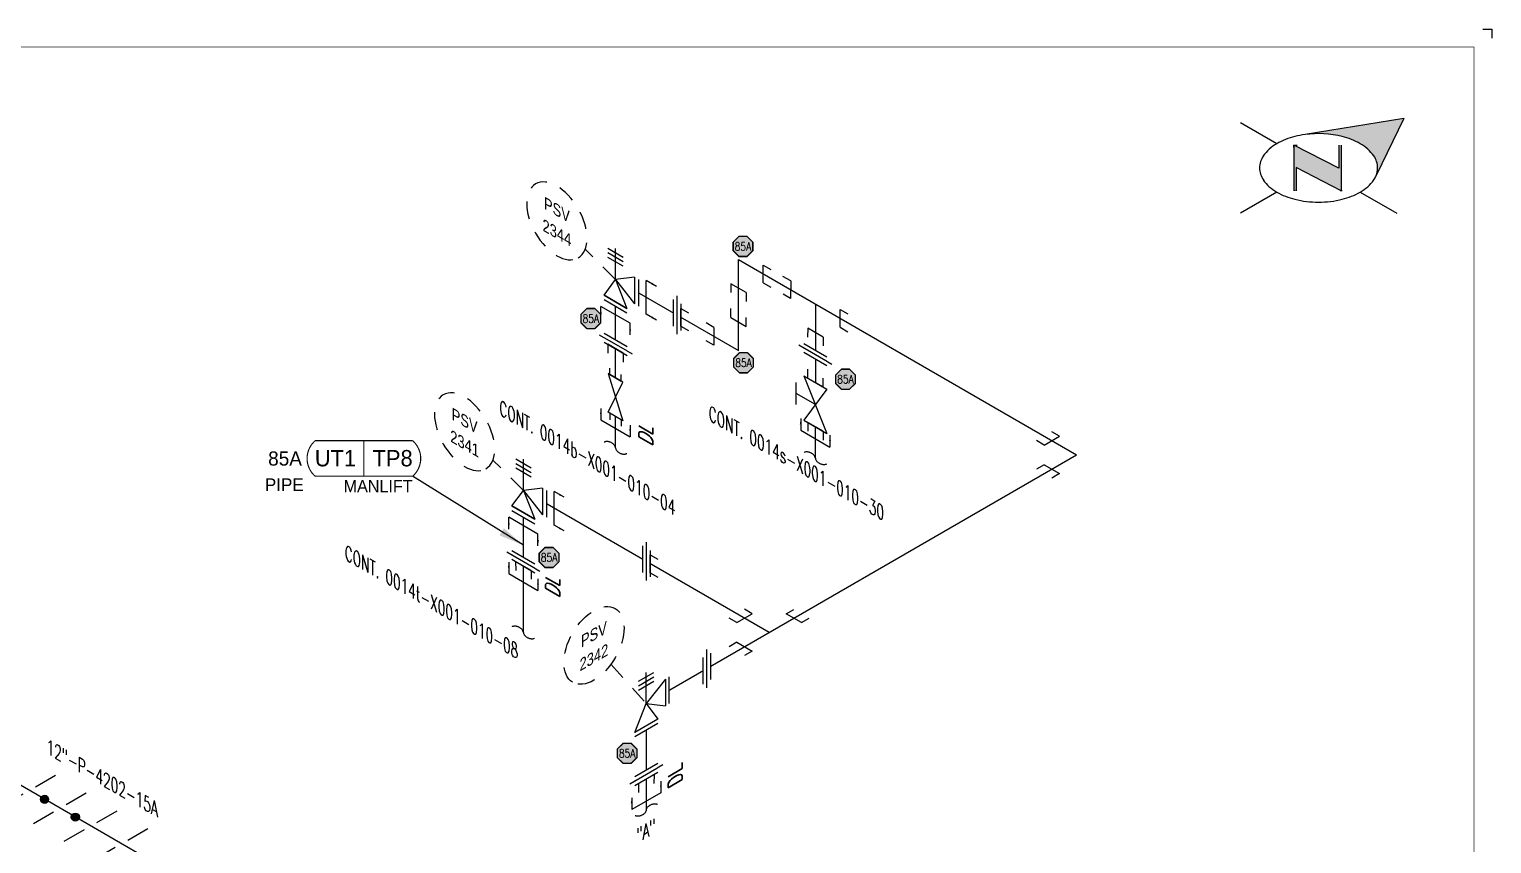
# Model space of a CAD drawing. Header units: inches. Extents: x 0.1 to 17.4, y 0.1 to 11.4.
# Drawn here: x 7.07 to 17.38, y 5.64 to 11.37 of the extents above; entities that cross this region are included whole.
import ezdxf
from ezdxf.enums import TextEntityAlignment as Align

# ---------------------------------------------------------------- set-up
doc = ezdxf.new("R2010")
doc.units = ezdxf.units.IN
doc.header["$MEASUREMENT"] = 0
doc.linetypes.add('HIDDEN2', pattern=[0.1875, 0.125, -0.0625])
for name, color, linetype in [('BORDER', 3, 'Continuous'), ('Continuation', 7, 'Continuous'), ('DL', 20, 'Continuous'), ('FITTINGS', 4, 'Continuous'), ('PART_PCML', 7, 'Continuous'), ('PART_SelectedCML_UT', 132, 'Continuous'), ('PIPE-ANNO', 150, 'HIDDEN2'), ('TEXT', 7, 'Continuous'), ('UNAS.PIPE', 251, 'Continuous'), ('WELD POINTS', 41, 'Continuous')]:
    doc.layers.add(name, color=color, linetype=linetype)
doc.layers.add('PIPE', color=7, linetype='Continuous', lineweight=30)
doc.styles.add('CMLPAS', font='')
doc.styles.add('ISO30', font='simplex.shx', dxfattribs={"width": 0.85, "oblique": 30, "height": 0.075})
doc.styles.add('PART_Standard', font='romans', dxfattribs={"width": 0.8, "height": 0.09})
doc.styles.add('Richmond', font='arial.ttf')
doc.styles.add('SIMPLEX', font='ROMANS')
doc.styles.get("Standard").update_dxf_attribs({"font": 'arial.ttf'})
doc.styles.get('CMLPAS').set_extended_font_data('Cordia New')
doc.dimstyles.new('Richmond', dxfattribs={"dimtxt": 0.18, "dimasz": 0.18, "dimexe": 0.18, "dimexo": 0.0625, "dimgap": 0.09, "dimtad": 0, "dimtih": 1, "dimtoh": 1, "dimdec": 4, "dimzin": 0, "dimdsep": 46, "dimtxsty": 'Richmond', "dimcen": 0.09, "dimadec": 0, "dimazin": 0, "dimtfac": 1, "dimtdec": 4, "dimtofl": 0, "dimtmove": 0, "dimatfit": 3, "dimfxl": 1, "dimtolj": 1, "dimtzin": 0, "dimarcsym": 0})
doc.dimstyles.get("Standard").update_dxf_attribs({"dimtxt": 0.18, "dimasz": 0.18, "dimexe": 0.18, "dimexo": 0.0625, "dimgap": 0.09, "dimtad": 0, "dimtih": 1, "dimtoh": 1, "dimdec": 4, "dimzin": 0, "dimdsep": 46, "dimtxsty": 'Standard', "dimcen": 0.09, "dimadec": 0, "dimazin": 0, "dimtfac": 1, "dimtdec": 4, "dimtofl": 0, "dimtmove": 0, "dimatfit": 3, "dimfxl": 1, "dimtolj": 1, "dimtzin": 0, "dimarcsym": 0})

# ---------------------------------------------------------------- blocks, each defined once
blk = doc.blocks.new('north2')
at = {"layer": 'BORDER'}
for points in [[(-0.706, -0.767, -0.156851), (-0.679, -0.851, -0.095667), (-0.689, -0.905), (-0.495, -0.504), (-1.19, -0.617, -0.092194), (-0.928, -0.631, -0.072341), (-0.801, -0.681, -0.106617)], [(-0.938, -1.011), (-0.936, -1.009), (-0.936, -0.691), (-0.952, -0.691), (-0.952, -0.853), (-1.27, -0.691), (-1.27, -0.707), (-1.27, -1.012), (-1.254, -1.012), (-1.254, -0.849)]]:
    blk.add_hatch(color=7, dxfattribs=at).paths.add_polyline_path(points)
at = {"layer": 'BORDER', "color": 7}
for p, q in [((-0.495, -0.504), (-1.19, -0.617)), ((-0.495, -0.504), (-0.689, -0.905)), ((-1.389, -0.681), (-1.646, -0.533)), ((-1.27, -0.691), (-1.27, -1.012)), ((-0.952, -0.853), (-1.27, -0.691)), ((-1.27, -0.707), (-1.27, -0.691)), ((-1.262, -0.691), (-1.246, -0.691)), ((-0.952, -0.691), (-0.952, -0.853)), ((-0.936, -0.691), (-0.936, -1.012)), ((-0.936, -1.012), (-1.254, -0.849)), ((-1.254, -0.849), (-1.254, -1.012)), ((-1.389, -1.021), (-1.646, -1.169)), ((-1.26, -1.011), (-1.262, -1.009)), ((-0.928, -1.012), (-0.944, -1.012)), ((-0.801, -1.021), (-0.544, -1.169))]:
    blk.add_line(p, q, dxfattribs=at)
for centre, radius, start, end in [((-1.095, -1.329), 0.719, 97.6203, 103.4495), ((-1.095, -1.329), 0.719, 76.5505, 97.6203), ((-1.238, -0.944), 0.304, 120, 144.3429), ((-1.152, -1.093), 0.476, 103.4495, 120), ((-1.039, -1.093), 0.476, 60, 76.5505), ((-0.953, -0.944), 0.304, 35.6571, 60), ((-1.367, -0.851), 0.144, 144.3429, 180), ((-0.823, -0.851), 0.144, 360, 35.6571), ((-1.367, -0.851), 0.144, 180, 215.6571), ((-0.823, -0.851), 0.144, 324.3429, 337.5547), ((-0.823, -0.851), 0.144, 337.5796, 360), ((-1.238, -0.758), 0.304, 215.6571, 240), ((-1.152, -0.609), 0.476, 240, 256.5505), ((-1.039, -0.609), 0.476, 283.4495, 300), ((-0.953, -0.758), 0.304, 300, 324.3429), ((-1.095, -0.373), 0.719, 256.5505, 270), ((-1.095, -0.373), 0.719, 270, 283.4495)]:
    blk.add_arc(centre, radius, start, end, dxfattribs=at)
blk = doc.blocks.new('A$C6804a2e5')
blk.add_blockref('north2', (0, 0))
blk = doc.blocks.new('A$C860dd1f6')
at = {"layer": 'PIPE'}
blk.add_blockref('A$C6804a2e5', (0, 0), dxfattribs=at)
blk = doc.blocks.new('Border')
at = {"layer": 'BORDER', "const_width": 0.005}
blk.add_lwpolyline([(0.25, 0.25), (17.25, 0.25), (17.25, 11.25), (0.25, 11.25)], close=True, dxfattribs=at)
blk = doc.blocks.new('4_SUPPORT_I-BEAM_30')
at = {"color": 0, "linetype": 'ByBlock', "lineweight": -2}
for p, q in [((-0.044, 0.025), (-0.186, 0.107)), ((0.186, -0.107), (0.044, -0.025))]:
    blk.add_line(p, q, dxfattribs=at)
blk = doc.blocks.new('2_WELD_SINGLE_00')
at = {"linetype": 'ByBlock', "lineweight": -2}
h = blk.add_hatch(color=0, dxfattribs=at)
edge = h.paths.add_edge_path()
edge.add_arc((0, 0), 0.0286, 0, 360)
at = {"color": 0, "linetype": 'ByBlock', "lineweight": -2}
blk.add_circle((0, 0), 0.0286, dxfattribs=at)
blk = doc.blocks.new('1_Text_330')
at = {"layer": 'TEXT', "style": 'PART_Standard', "oblique": 330, "width": 0.8}
blk.add_attdef('3/4"', (0, 0), '', height=0.09, rotation=330, dxfattribs=at)
blk = doc.blocks.new('1_Cont_330')
at = {"layer": 'Continuation', "style": 'PART_Standard', "oblique": 330, "width": 0.8}
blk.add_attdef('CONT.', (0, 0), '', height=0.09, rotation=330, dxfattribs=at)
blk = doc.blocks.new('3_VALVE_FLANGE_PSV_330')
at = {"color": 0, "linetype": 'ByBlock', "lineweight": -2}
for p, q in [((0.054, 0.156), (-0.054, 0.219)), ((0.054, 0.125), (-0.054, 0.187)), ((0.054, 0.094), (-0.054, 0.156))]:
    blk.add_line(p, q, dxfattribs=at)
for points in [[(0.135, -0.172), (0.162, -0.188), (0.162, 0), (0.135, 0.016)], [(0.081, -0.203), (0.081, -0.234), (-0.081, -0.141), (-0.081, -0.109)]]:
    blk.add_wipeout(points, dxfattribs=at)
blk.add_wipeout([(0.135, 0.016), (0, 0), (-0.081, -0.109), (0.081, -0.203), (0, 0), (0.135, -0.172)], dxfattribs=at)
for p, q in [((0, 0), (0, 0.219)), ((0.135, 0.016), (0, 0)), ((0.135, 0.016), (0.135, -0.172)), ((0.135, 0.016), (0.135, -0.172)), ((-0.081, -0.109), (0, 0)), ((0, 0), (0.135, -0.172)), ((0, 0), (0.081, -0.203)), ((0.162, 0), (0.162, -0.188)), ((0.081, -0.203), (-0.081, -0.109)), ((-0.081, -0.109), (0.081, -0.203)), ((-0.081, -0.141), (0.081, -0.234))]:
    blk.add_line(p, q, dxfattribs=at)
blk = doc.blocks.new('2_ELBOW_SOCKET_330')
at = {"color": 0, "linetype": 'ByBlock', "lineweight": -2}
for p, q in [((0.174, -0.163), (0.174, -0.038)), ((0.174, -0.038), (0.228, -0.069)), ((0.054, -0.232), (-0.054, -0.17)), ((-0.054, -0.17), (-0.054, -0.232)), ((0.174, -0.163), (0.228, -0.194)), ((0.054, -0.232), (0.054, -0.295))]:
    blk.add_line(p, q, dxfattribs=at)
blk = doc.blocks.new('2_TEE_SOCKET_30')
at = {"color": 0, "linetype": 'ByBlock', "lineweight": -2}
for p, q in [((0.054, 0.232), (-0.054, 0.17)), ((-0.054, 0.17), (-0.054, 0.232)), ((0.054, 0.232), (0.054, 0.295)), ((0.174, 0.163), (0.228, 0.194)), ((0.174, 0.163), (0.174, 0.038)), ((0.174, 0.038), (0.228, 0.069)), ((-0.054, -0.232), (0.054, -0.17)), ((0.054, -0.17), (0.054, -0.232)), ((-0.054, -0.232), (-0.054, -0.295))]:
    blk.add_line(p, q, dxfattribs=at)
blk = doc.blocks.new('2_UNION_THREAD_30')
at = {"color": 0, "linetype": 'ByBlock', "lineweight": -2}
blk.add_wipeout([(-0.027, -0.109), (0.027, -0.078), (0.027, 0.109), (-0.027, 0.078)], dxfattribs=at)
for p, q in [((0, 0.135), (0, -0.135)), ((0.027, 0.109), (0.027, -0.078)), ((-0.027, 0.078), (-0.027, -0.109))]:
    blk.add_line(p, q, dxfattribs=at)
blk = doc.blocks.new('1_BREAK-PIPE_PIPE_00')
at = {"color": 0, "linetype": 'ByBlock', "lineweight": -2}
for centre, major_axis in [((0.03, -0.092), (0, 0.101)), ((-0.03, 0.092), (0, -0.101))]:
    blk.add_ellipse(centre, major_axis=major_axis, ratio=0.711978, start_param=0.427466, end_param=3.141593, dxfattribs=at)
blk = doc.blocks.new('1_Tilde_30')
at = {"layer": 'PIPE-ANNO', "xscale": -0.5000000000000001, "yscale": 0.5000000000000001, "zscale": 0.5000000000000001, "rotation": 114.4010914305396}
blk.add_blockref('1_BREAK-PIPE_PIPE_00', (0, 0), dxfattribs=at)
blk = doc.blocks.new('1_Text_30')
at = {"layer": 'TEXT', "style": 'PART_Standard', "oblique": 30, "width": 0.8}
blk.add_attdef('TEXT', (0, 0), '', height=0.09, rotation=30, dxfattribs=at)
blk = doc.blocks.new('VALVE_THREAD_PSV_30')
at = {"color": 0, "linetype": 'ByBlock', "lineweight": -2}
blk.add_wipeout([(-0.0406, -0.1016), (0, 0), (0.0677, 0.0859), (0.0677, -0.0078), (0, 0), (0.0406, -0.0547)], dxfattribs=at)
for p, q in [((-0.0269, 0.0782), (0.0269, 0.1093)), ((0, 0), (0, 0.1094)), ((-0.0269, 0.0626), (0.0269, 0.0937)), ((-0.0269, 0.047), (0.0269, 0.078)), ((0.0677, 0.0859), (0, 0)), ((0.0677, 0.0859), (0.0677, -0.0078)), ((-0.0406, -0.1016), (0, 0)), ((0, 0), (0.0677, -0.0078)), ((0, 0), (0.0406, -0.0547)), ((0.0406, -0.0547), (-0.0406, -0.1016))]:
    blk.add_line(p, q, dxfattribs=at)
blk = doc.blocks.new('3_VALVE_FLANGE_PSV_30')
at = {"color": 0, "linetype": 'ByBlock', "lineweight": -2}
for p, q in [((0.135, 0.172), (0.135, -0.016)), ((0.081, -0.109), (-0.081, -0.203))]:
    blk.add_line(p, q, dxfattribs=at)
for points in [[(0.135, 0.172), (0.162, 0.188), (0.162, 0), (0.135, -0.016)], [(-0.081, -0.203), (-0.081, -0.234), (0.081, -0.141), (0.081, -0.109)]]:
    blk.add_wipeout(points, dxfattribs=at)
for p, q in [((0.135, -0.016), (0.135, 0.172)), ((0.162, 0), (0.162, 0.188)), ((0.081, -0.109), (-0.081, -0.203)), ((0.081, -0.141), (-0.081, -0.234))]:
    blk.add_line(p, q, dxfattribs=at)
at = {"color": 0, "linetype": 'ByBlock', "lineweight": -2, "xscale": 2, "yscale": 2, "zscale": 2}
blk.add_blockref('VALVE_THREAD_PSV_30', (0, 0), dxfattribs=at)
blk = doc.blocks.new('2_SOCKET_SINGLE_30')
at = {"color": 0, "linetype": 'ByBlock', "lineweight": -2}
for p, q in [((0, 0.063), (0.054, 0.094)), ((0, 0.063), (0, -0.063)), ((0, -0.063), (0.054, -0.031))]:
    blk.add_line(p, q, dxfattribs=at)
blk = doc.blocks.new('Socket_30')
at = {"color": 0, "linetype": 'ByBlock', "lineweight": -2}
for p, q in [((0, 0.0313), (0.0271, 0.0469)), ((0, 0.0313), (0, -0.0313)), ((0, -0.0313), (0.0271, -0.0156))]:
    blk.add_line(p, q, dxfattribs=at)
blk = doc.blocks.new('DL_Vert_330')
at = {"layer": 'DL', "style": 'ISO30', "oblique": 330, "width": 0.85}
blk.add_text('DL', height=0.1, rotation=90, dxfattribs=at).set_placement((0, 0))
blk = doc.blocks.new('DL_Vert_30')
at = {"layer": 'DL', "style": 'ISO30', "oblique": 30, "width": 0.85}
blk.add_text('DL', height=0.1, rotation=90, dxfattribs=at).set_placement((0, 0))
blk = doc.blocks.new('PART_PCML')
blk.add_hatch(color=0).paths.add_polyline_path([(-0.07, -0.029), (-0.029, -0.07), (0.029, -0.07), (0.07, -0.029), (0.07, 0.029), (0.029, 0.07), (-0.029, 0.07), (-0.07, 0.029)])
at = {"color": 7, "const_width": 0.009}
blk.add_lwpolyline([(-0.07, 0.029), (-0.029, 0.07), (0.029, 0.07), (0.07, 0.029), (0.07, -0.029), (0.029, -0.07), (-0.029, -0.07), (-0.07, -0.029), (-0.07, 0.029), (-0.029, 0.07)], dxfattribs=at)
at = {"color": 18, "true_color": 0x000000}
blk.add_lwpolyline([(-0.029, 0.07), (-0.07, 0.029), (-0.07, -0.029), (-0.029, -0.07), (0.029, -0.07), (0.07, -0.029), (0.07, 0.029), (0.029, 0.07)], close=True, dxfattribs=at)
at = {"color": 7, "true_color": 0xffffff, "style": 'SIMPLEX', "width": 0.8, "flags": 1}
for tag, p in [('CIRCUIT', (-0.094, 0.089)), ('DM', (-0.053, -0.133)), ('TYPE', (-0.075, -0.204))]:
    blk.add_attdef(tag, p, '', height=0.0586, dxfattribs=at)
at = {"color": 7, "true_color": 0xffffff, "style": 'SIMPLEX', "width": 0.8}
blk.add_attdef('DMDISP', text='', height=0.0586, dxfattribs=at).set_placement((0, 0), align=Align.MIDDLE_CENTER)
blk = doc.blocks.new('1_ID-BUBBLE_INSTRUMENT_330')
at = {"color": 0, "linetype": 'ByBlock', "lineweight": -2, "extrusion": (0, 0, -1)}
blk.add_ellipse((0, 0), major_axis=(0.15, -0.26), ratio=0.57735, dxfattribs=at)
at = {"color": 0, "linetype": 'ByBlock', "lineweight": -2, "oblique": 330}
for tag, p in [('INST.TYPE', (0.019, 0.067)), ('NUM', (0.019, -0.094))]:
    blk.add_attdef(tag, text='', height=0.075, rotation=330, dxfattribs=at).set_placement(p, align=Align.MIDDLE_CENTER)
blk = doc.blocks.new('1_ID-BUBBLE_INSTRUMENT_30')
at = {"color": 0, "linetype": 'ByBlock', "lineweight": -2}
blk.add_ellipse((0, 0), major_axis=(-0.15, -0.26), ratio=0.57735, dxfattribs=at)
at = {"color": 0, "linetype": 'ByBlock', "lineweight": -2, "oblique": 30}
for tag, p in [('INST.TYPE', (-0.019, 0.067)), ('NUM', (-0.019, -0.094))]:
    blk.add_attdef(tag, text='', height=0.075, rotation=30, dxfattribs=at).set_placement(p, align=Align.MIDDLE_CENTER)
blk = doc.blocks.new('CMLPAS')
at = {"const_width": 0.008}
blk.add_lwpolyline([(0.063, 0.125, 0.454441), (0.063, -0.125), (0.75, -0.125, 0.454441), (0.75, 0.125)], format="xyb", close=True, dxfattribs=at)
blk.add_lwpolyline([(0.406, -0.125), (0.406, 0.125)], dxfattribs=at)
at = {"style": 'CMLPAS', "flags": 1}
for tag, p in [('STATE', (0.75, 0.623)), ('DL', (0.75, 0.482)), ('CIRCUIT', (0.75, 0.341)), ('SUBSINTERVAL(MONTHS)', (-0.025, -0.335)), ('OLD_ID', (0.75, -0.337)), ('OLD_NDE', (0.75, -0.478)), ('OLD_ENTY', (0.741, -0.636)), ('SIZE', (0.747, -0.761)), ('SPEC', (0.747, -0.902)), ('JUSTIFY', (0.747, -1.043)), ('COMMENTS', (0.747, -1.185)), ('OLD_ASSET', (0.75, -1.326)), ('SCHED', (0.737, -1.469)), ('NOM_THICK', (0.752, -1.61)), ('CORR_ALLOW', (0.763, -1.745)), ('TML_STATUS', (0.772, -1.878)), ('FLOW_ORDER', (0.778, -2.13))]:
    blk.add_attdef(tag, text='', height=0.1, dxfattribs=at).set_placement(p, align=Align.MIDDLE_RIGHT)
at = {"style": 'CMLPAS'}
for tag, height, p in [('CHILD', 0.25, (0.75, 0.269)), ('###', 0.115, (0.75, 0.002)), ('ACCESS', 0.085, (0.75, -0.195))]:
    blk.add_attdef(tag, text='', height=height, dxfattribs=at).set_placement(p, align=Align.MIDDLE_RIGHT)
at = {"color": 152, "style": 'CMLPAS'}
for tag, height, p in [('SPECIAL', 0.085, (0.405, 0.19)), ('DM-TYPE', 0.1, (-0.03, 0)), ('COMP', 0.09, (-0.017, -0.185))]:
    blk.add_attdef(tag, text='', height=height, dxfattribs=at).set_placement(p, align=Align.MIDDLE_RIGHT)
at = {"style": 'CMLPAS'}
blk.add_attdef('NDE', text='', height=0.115, dxfattribs=at).set_placement((0.206, 0.002), align=Align.MIDDLE_CENTER)
blk = doc.blocks.new('*U126')
at = {"color": 20, "linetype": 'ByBlock', "ltscale": 0.7}
blk.add_line((0.103, 0.122), (-0.103, 0.003), dxfattribs=at)
for points in [[(0.103, 0.204), (0.103, 0.122)], [(-0.103, 0.086), (-0.103, 0.003)]]:
    blk.add_leader(points, dimstyle='Richmond', override={"dimasz": 0.04, "dimgap": 0.09, "dimtad": 0}, dxfattribs=at)
blk = doc.blocks.new('*U127')
at = {"color": 20, "linetype": 'ByBlock', "ltscale": 0.7}
blk.add_line((0.054, -0.15), (0.054, 0.087), dxfattribs=at)
for points in [[(0.126, 0.046), (0.054, 0.087)], [(0.126, -0.191), (0.054, -0.15)]]:
    blk.add_leader(points, dimstyle='Richmond', override={"dimasz": 0.04, "dimgap": 0.09, "dimtad": 0}, dxfattribs=at)
blk = doc.blocks.new('*U128')
at = {"color": 20, "linetype": 'ByBlock', "ltscale": 0.7}
blk.add_line((-0.103, 0.122), (0.103, 0.003), dxfattribs=at)
for points in [[(-0.103, 0.204), (-0.103, 0.122)], [(0.103, 0.086), (0.103, 0.003)]]:
    blk.add_leader(points, dimstyle='Richmond', override={"dimasz": 0.04, "dimgap": 0.09, "dimtad": 0}, dxfattribs=at)
blk = doc.blocks.new('*U129')
at = {"color": 20, "linetype": 'ByBlock', "ltscale": 0.7}
blk.add_line((0.103, -0.122), (-0.103, -0.003), dxfattribs=at)
for points in [[(-0.103, -0.086), (-0.103, -0.003)], [(0.103, -0.204), (0.103, -0.122)]]:
    blk.add_leader(points, dimstyle='Richmond', override={"dimasz": 0.04, "dimgap": 0.09, "dimtad": 0}, dxfattribs=at)

msp = doc.modelspace()

# ---------------------------------------------------------------- linework, layer by layer
for p, q in [((17.312, 11.375), (17.375, 11.375)), ((17.375, 11.375), (17.375, 11.312))]:
    msp.add_line(p, q)
at = {"layer": 'FITTINGS', "linetype": 'ByBlock', "lineweight": -2}
msp.add_line((12.474, 8.732), (12.474, 8.888), dxfattribs=at)
at = {"layer": 'PIPE'}
for p, q in [((12.068, 9.113), (12.068, 9.753)), ((12.068, 9.753), (14.45, 8.378)), ((11.202, 8.921), (11.202, 9.613)), ((11.202, 9.613), (12.068, 9.113)), ((12.61, 9.44), (12.61, 8.888)), ((11.419, 6.628), (14.45, 8.378)), ((12.355, 2.966), (3.478, 8.091)), ((12.285, 7.128), (10.553, 8.128)), ((10.553, 7.659), (10.553, 8.128)), ((11.419, 6.628), (11.419, 5.878))]:
    msp.add_line(p, q, dxfattribs=at)
at = {"layer": 'UNAS.PIPE'}
for p, q in [((11.202, 8.428), (11.202, 8.648)), ((10.553, 7.128), (10.553, 7.659))]:
    msp.add_line(p, q, dxfattribs=at)

# ---------------------------------------------------------------- block references
for name, p in [('DL_Vert_30', (11.466, 8.434)), ('DL_Vert_30', (10.81, 7.367)), ('1_Tilde_30', (11.419, 5.878))]:
    msp.add_blockref(name, p)
at = {"xscale": -1}
for p in [(11.202, 8.428), (12.61, 8.355), (10.553, 7.128)]:
    msp.add_blockref('1_Tilde_30', p, dxfattribs=at)
at = {"layer": 'BORDER'}
for name, p in [('Border', (0, 0)), ('A$C860dd1f6', (17.25, 11.25))]:
    msp.add_blockref(name, p, dxfattribs=at)
at = {"layer": 'Continuation'}
for p, values in [((10.383, 8.664), {'CONT.': 'CONT. 0014b-X001-010-04'}), ((9.295, 7.644), {'CONT.': 'CONT. 0014t-X001-010-08'})]:
    msp.add_blockref('1_Cont_330', p, dxfattribs=at).add_auto_attribs(values)
at = {"layer": 'DL'}
for p in [(11.365, 9.519), (10.715, 8.034)]:
    msp.add_blockref('*U127', p, dxfattribs=at)
at = {"layer": 'FITTINGS'}
msp.add_blockref('2_ELBOW_SOCKET_330', (12.068, 9.753), dxfattribs=at)
for name, p, rotation in [('2_TEE_SOCKET_30', (12.61, 9.44), 239.9999999999999), ('2_ELBOW_SOCKET_330', (12.068, 9.113), 180), ('2_ELBOW_SOCKET_330', (14.45, 8.378), 239.9999999999999)]:
    msp.add_blockref(name, p, dxfattribs=dict(at, rotation=rotation))
at = {"layer": 'FITTINGS', "xscale": -1, "yscale": -1, "rotation": 300.0000000000001}
msp.add_blockref('2_TEE_SOCKET_30', (12.285, 7.128), dxfattribs=at)
at = {"layer": 'FITTINGS', "xscale": -1}
for p in [(7.072, 6.016), (7.288, 5.891), (7.505, 5.766), (7.722, 5.641)]:
    msp.add_blockref('4_SUPPORT_I-BEAM_30', p, dxfattribs=at)
at = {"layer": 'PART_PCML', "color": 13}
for p in [(12.1, 9.846), (12.104, 9.027)]:
    msp.add_blockref('PART_PCML', p, dxfattribs=at).add_auto_attribs({'DMDISP': '85A'})
at = {"layer": 'PART_SelectedCML_UT'}
msp.add_blockref('CMLPAS', (9.023, 8.353), dxfattribs=at).add_auto_attribs({'###': 'TP8', 'NDE': 'UT1', 'DM-TYPE': '85A', 'COMP': 'PIPE', 'ACCESS': 'MANLIFT'})
at = {"layer": 'PIPE-ANNO'}
for name, p, values in [('1_ID-BUBBLE_INSTRUMENT_330', (10.789, 10.026), {'INST.TYPE': 'PSV', 'NUM': '2344'}), ('1_ID-BUBBLE_INSTRUMENT_330', (10.139, 8.541), {'INST.TYPE': 'PSV', 'NUM': '2341'}), ('1_ID-BUBBLE_INSTRUMENT_30', (11.05, 7.037), {'INST.TYPE': 'PSV', 'NUM': '2342'})]:
    msp.add_blockref(name, p, dxfattribs=at).add_auto_attribs(values)
at = {"layer": 'TEXT'}
for name, p, values in [('1_Text_330', (7.194, 6.278), {'3/4"': '12"-P-4202-15A'}), ('1_Text_30', (11.348, 5.641), {'TEXT': '"A"'})]:
    msp.add_blockref(name, p, dxfattribs=at).add_auto_attribs(values)
at = {"layer": 'UNAS.PIPE'}
msp.add_blockref('DL_Vert_330', (11.672, 6.078), dxfattribs=at)
at = {"layer": 'WELD POINTS'}
for p in [(7.18, 5.953), (7.397, 5.828)]:
    msp.add_blockref('2_WELD_SINGLE_00', p, dxfattribs=at)

# ---------------------------------------------------------------- next in the draw order: block references
at = {"layer": 'FITTINGS'}
for name, p in [('3_VALVE_FLANGE_PSV_330', (11.202, 9.613)), ('3_VALVE_FLANGE_PSV_330', (10.553, 8.128)), ('3_VALVE_FLANGE_PSV_30', (11.419, 6.628))]:
    msp.add_blockref(name, p, dxfattribs=at)
at = {"layer": 'FITTINGS', "xscale": -1}
for p in [(11.635, 9.363), (11.419, 7.628)]:
    msp.add_blockref('2_UNION_THREAD_30', p, dxfattribs=at)
at = {"layer": 'FITTINGS'}
for p, rotation in [((12.61, 9.083), 239.9999999999997), ((11.846, 6.874), 179.9999999999995)]:
    msp.add_blockref('2_UNION_THREAD_30', p, dxfattribs=dict(at, rotation=rotation))

# ---------------------------------------------------------------- next in the draw order: wipeouts: each hides what was drawn before it
at = {"linetype": 'ByBlock', "lineweight": -2}
for points in [[(11.284, 9.079), (11.284, 9.141), (11.121, 9.235), (11.121, 9.172)], [(12.691, 8.529), (12.61, 8.732), (12.691, 8.841), (12.528, 8.935), (12.61, 8.732), (12.528, 8.623)], [(10.634, 7.549), (10.634, 7.612), (10.472, 7.706), (10.472, 7.643)], [(11.338, 6.049), (11.338, 6.112), (11.5, 6.206), (11.5, 6.143)]]:
    msp.add_wipeout(points, dxfattribs=at).dxf.layer = 'FITTINGS'
msp.add_wipeout([(11.151, 8.678), (11.254, 8.619), (11.202, 8.785), (11.254, 8.891), (11.151, 8.951), (11.202, 8.785)]).dxf.layer = 'FITTINGS'

# ---------------------------------------------------------------- next in the draw order: linework, layer by layer
at = {"layer": 'FITTINGS', "linetype": 'ByBlock', "lineweight": -2}
for p, q in [((11.086, 9.224), (11.319, 9.09)), ((11.121, 9.235), (11.284, 9.141)), ((11.121, 9.172), (11.284, 9.079)), ((12.528, 8.935), (12.691, 8.841)), ((12.528, 8.935), (12.691, 8.529)), ((12.61, 8.732), (12.474, 8.81)), ((12.691, 8.841), (12.528, 8.623)), ((12.528, 8.623), (12.691, 8.529)), ((10.472, 7.706), (10.634, 7.612)), ((11.535, 6.195), (11.302, 6.06)), ((11.5, 6.206), (11.338, 6.112)), ((11.5, 6.143), (11.338, 6.049))]:
    msp.add_line(p, q, dxfattribs=at)
at = {"layer": 'FITTINGS'}
msp.add_lwpolyline([(11.151, 8.678), (11.254, 8.891), (11.151, 8.951), (11.254, 8.619)], close=True, dxfattribs=at)
at = {"layer": 'PIPE-ANNO'}
for p, q in [((11.202, 9.613), (10.988, 9.826)), ((10.553, 8.128), (10.339, 8.341)), ((11.17, 6.904), (11.419, 6.628))]:
    msp.add_line(p, q, dxfattribs=at)
at = {"layer": 'UNAS.PIPE'}
msp.add_line((12.61, 8.355), (12.61, 8.576), dxfattribs=at)
at = {"layer": 'UNAS.PIPE', "linetype": 'ByBlock', "lineweight": -2}
for p, q in [((10.436, 7.695), (10.669, 7.56)), ((10.472, 7.643), (10.634, 7.549))]:
    msp.add_line(p, q, dxfattribs=at)

# ---------------------------------------------------------------- next in the draw order: block references
at = {"layer": 'Continuation'}
msp.add_blockref('1_Cont_330', (11.859, 8.625), dxfattribs=at).add_auto_attribs({'CONT.': 'CONT. 0014s-X001-010-30'})
at = {"layer": 'DL'}
for name, p in [('*U129', (11.202, 9.427)), ('*U128', (11.202, 8.502)), ('*U128', (12.61, 8.43)), ('*U129', (10.553, 7.942)), ('*U128', (10.553, 7.42)), ('*U126', (11.419, 5.878))]:
    msp.add_blockref(name, p, dxfattribs=at)
at = {"layer": 'FITTINGS', "yscale": -1}
for p in [(11.662, 9.347), (11.446, 7.612)]:
    msp.add_blockref('2_SOCKET_SINGLE_30', p, dxfattribs=at)
at = {"layer": 'FITTINGS', "xscale": -1, "yscale": -1, "rotation": 59.99999999999994}
msp.add_blockref('2_SOCKET_SINGLE_30', (11.202, 9.126), dxfattribs=at)
at = {"layer": 'FITTINGS', "xscale": 0.7320126629850954, "yscale": 0.7320126629850954, "zscale": 0.7320126629850954, "rotation": 59.99999999999999}
msp.add_blockref('2_SOCKET_SINGLE_30', (11.202, 8.921), dxfattribs=at)
at = {"layer": 'FITTINGS', "linetype": 'ByBlock', "lineweight": -2, "xscale": 2, "yscale": 2, "zscale": 2, "rotation": 59.99999999999999}
msp.add_blockref('Socket_30', (12.61, 8.888), dxfattribs=at)
at = {"layer": 'FITTINGS', "yscale": -1, "rotation": 300.0000000000013}
msp.add_blockref('2_SOCKET_SINGLE_30', (11.419, 6.096), dxfattribs=at)
at = {"layer": 'PART_PCML', "color": 13}
for p in [(11.028, 9.338), (12.822, 8.911), (10.734, 7.656), (11.284, 6.277)]:
    msp.add_blockref('PART_PCML', p, dxfattribs=at).add_auto_attribs({'DMDISP': '85A'})
at = {"layer": 'UNAS.PIPE', "xscale": 0.7320126629850954, "yscale": 0.7320126629850954, "zscale": 0.7320126629850954, "rotation": 239.9999999999999}
msp.add_blockref('2_SOCKET_SINGLE_30', (11.202, 8.648), dxfattribs=at)
at = {"layer": 'UNAS.PIPE', "linetype": 'ByBlock', "lineweight": -2, "xscale": 2, "yscale": 2, "zscale": 2, "rotation": 240}
msp.add_blockref('Socket_30', (12.61, 8.576), dxfattribs=at)
at = {"layer": 'UNAS.PIPE', "xscale": -1, "yscale": -1, "rotation": 59.99999999999994}
msp.add_blockref('2_SOCKET_SINGLE_30', (10.553, 7.596), dxfattribs=at)

# ---------------------------------------------------------------- next in the draw order: leaders
at = {"layer": 'PART_SelectedCML_UT'}
msp.add_leader([(10.553, 7.742), (9.773, 8.228)], dimstyle='Standard', dxfattribs=at)

doc.saveas('drawing.dxf')
